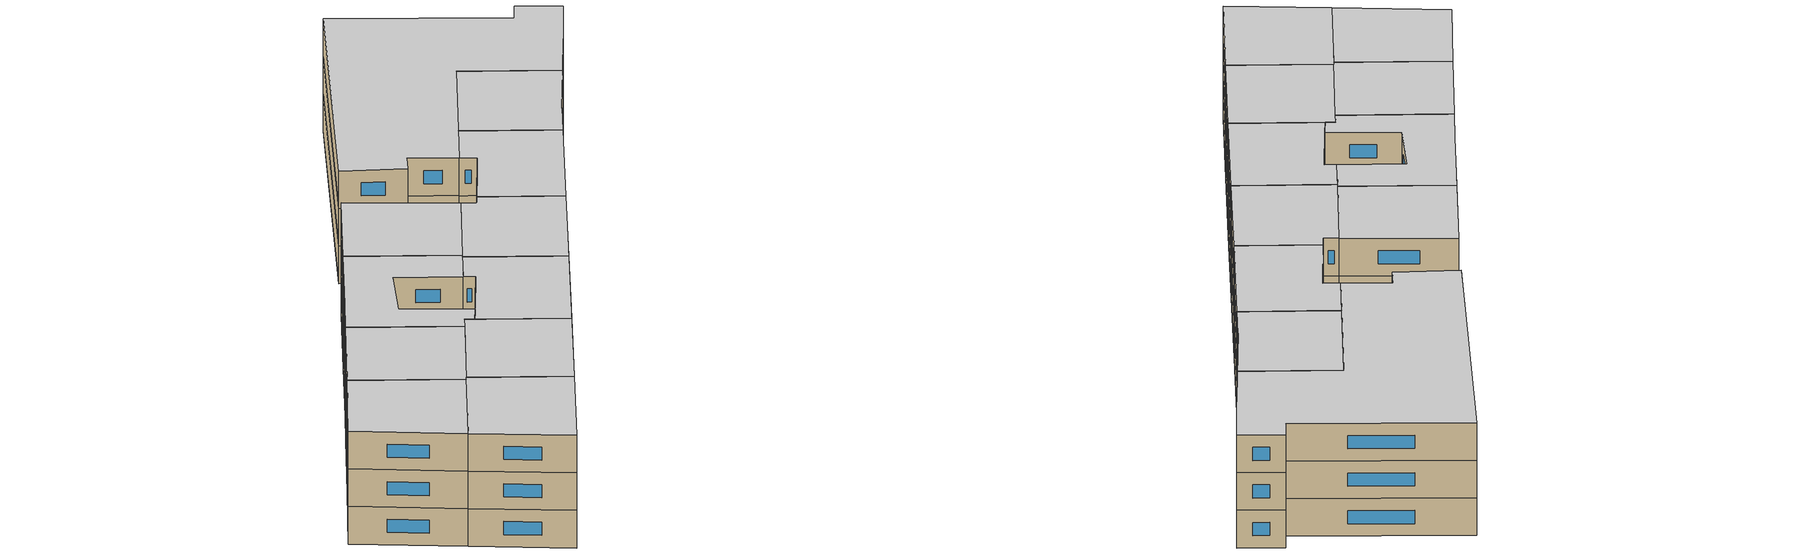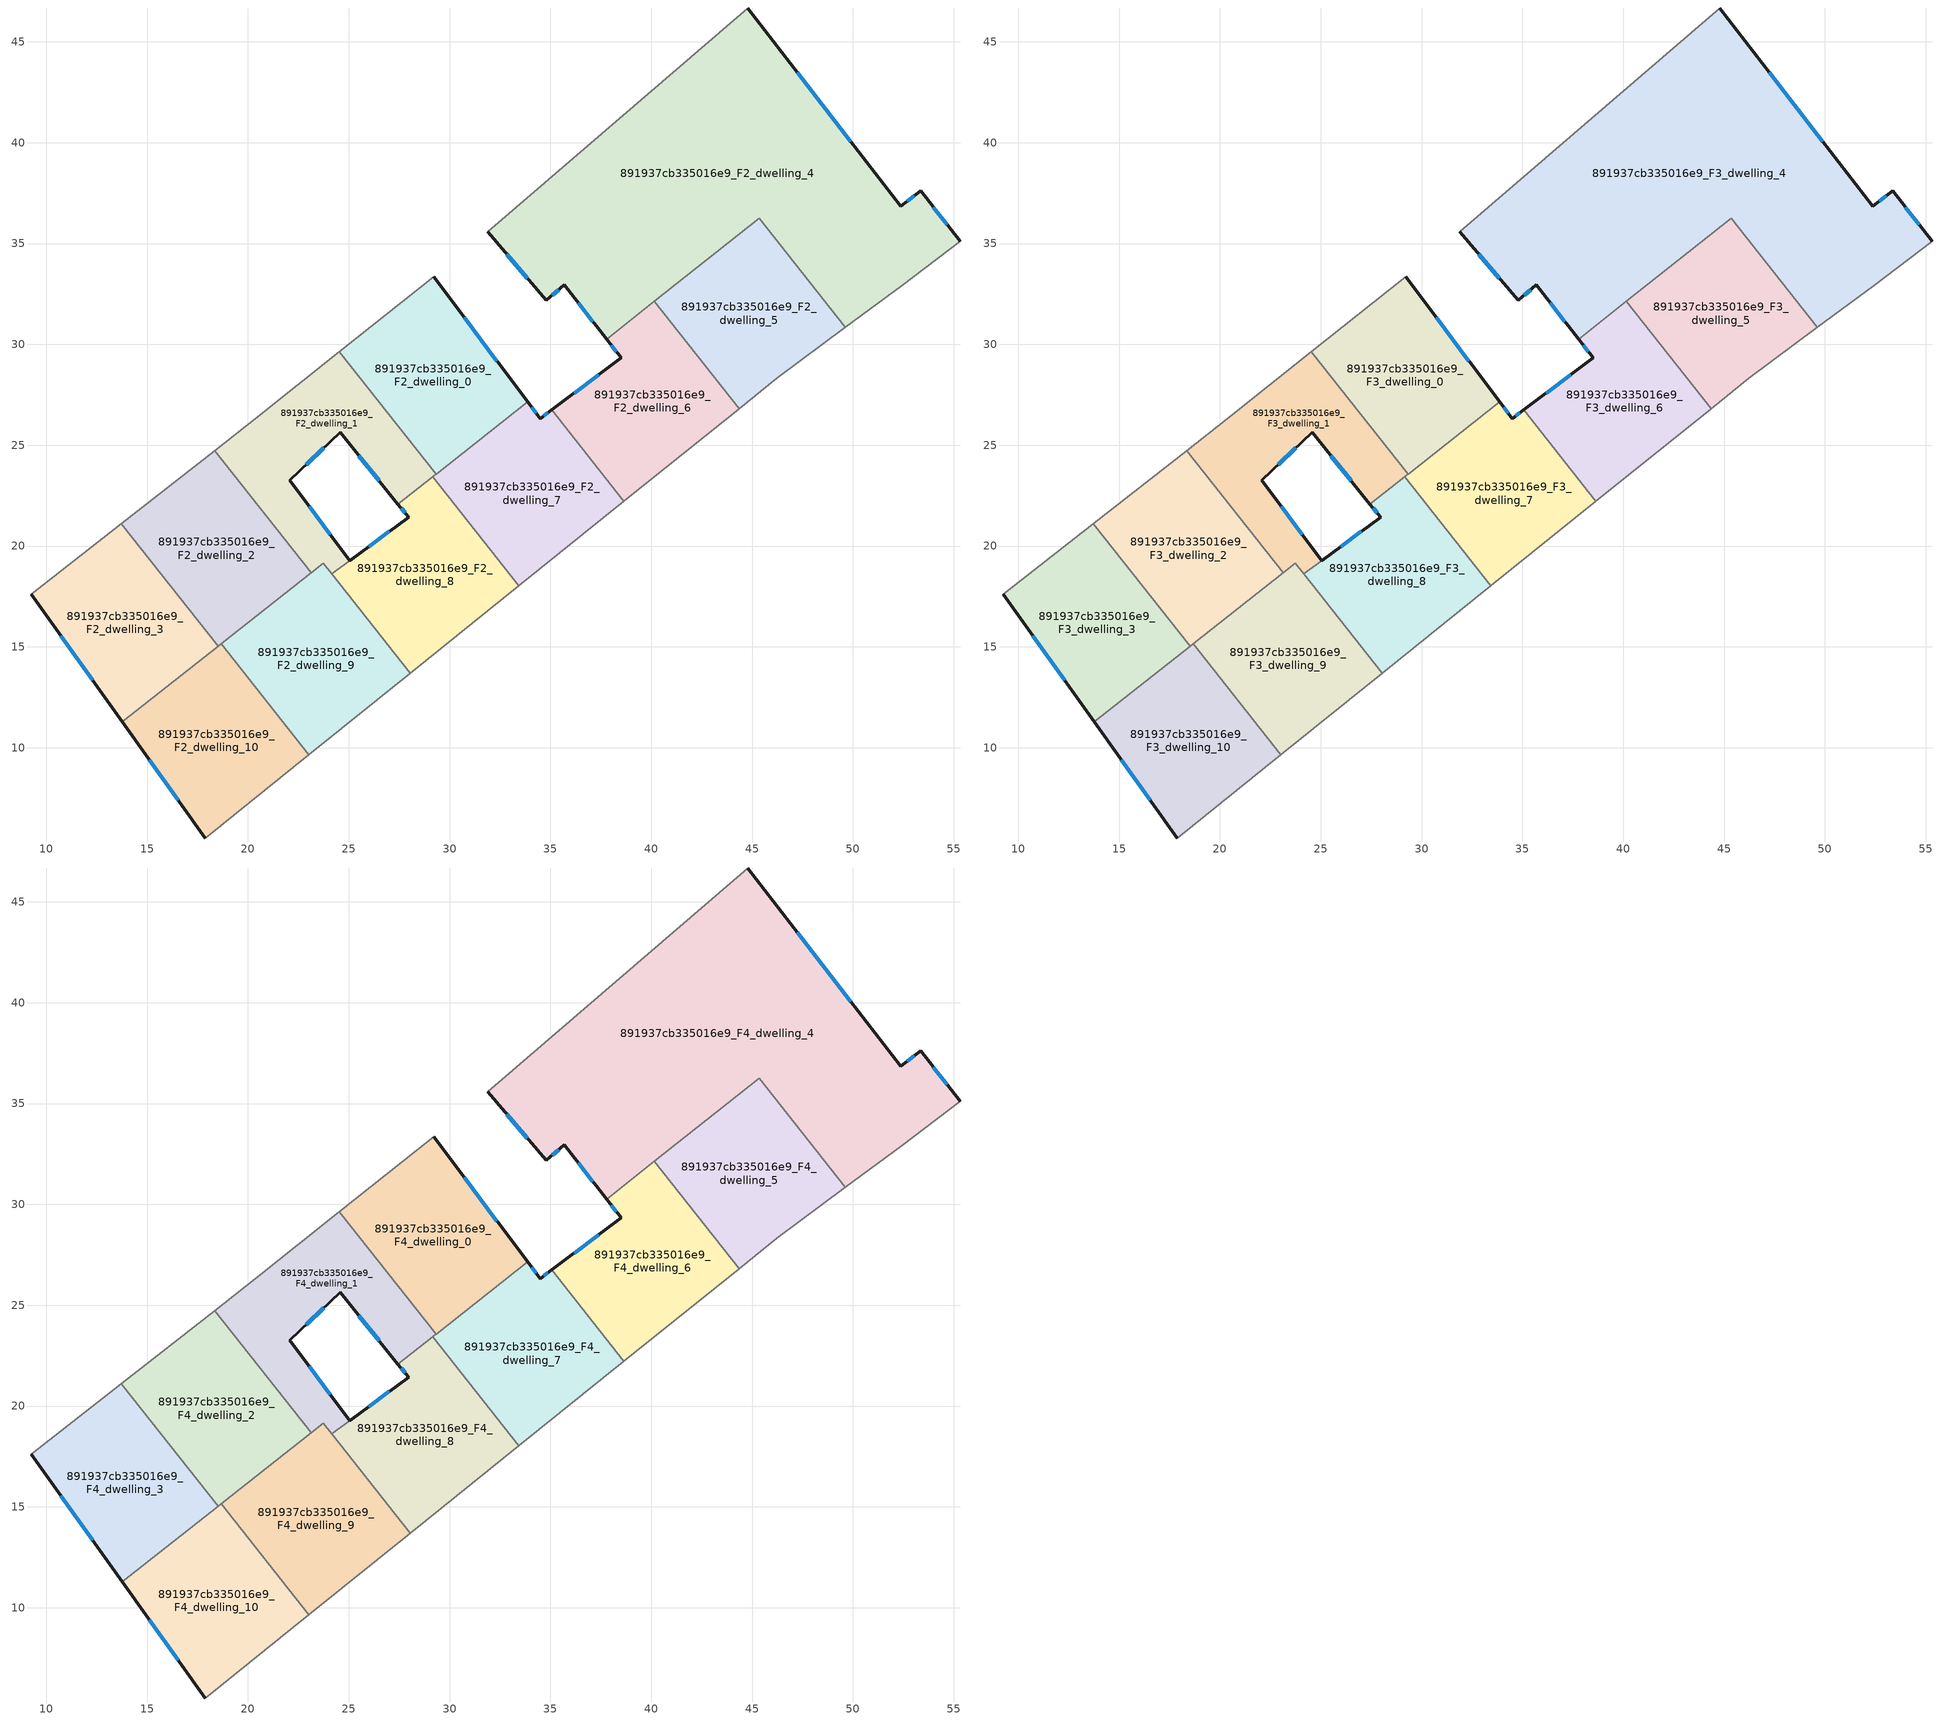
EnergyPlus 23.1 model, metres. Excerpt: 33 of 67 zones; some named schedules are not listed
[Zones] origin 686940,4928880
891937cb335016e9_F2_dwelling_0
 floor to 891937cb335016e9_F1_dwelling_0 (EU_floor_Construction): 29.21,33.35 33.87,27.16 29.33,23.57 24.54,29.63 z6
 wall outside (EU_wall_Construction): 33.87,27.16 29.21,33.35 z6:9
 wall to 891937cb335016e9_F2_dwelling_1 (EU_wall_Construction): 24.54,29.63 29.33,23.57 z6:9
 wall adiabatic (EU_wall_Construction): 29.21,33.35 24.54,29.63 z6:9
 wall to 891937cb335016e9_F2_dwelling_7 (EU_wall_Construction): 29.33,23.57 33.87,27.16 z6:9
 window (EU_Window_Construction): 32.35,29.17 30.72,31.34 z6.98:8.02
891937cb335016e9_F2_dwelling_1
 floor to 891937cb335016e9_F1_dwelling_1 (EU_floor_Construction): 24.54,29.63 29.33,23.57 27.44,22.08 24.58,25.64 22.09,23.27 25.05,19.27 24.17,18.62 23.74,19.15 23.14,18.67 18.35,24.72 20.38,26.31 z6
 wall outside (EU_wall_Construction): 25.05,19.27 22.09,23.27 24.58,25.64 27.44,22.08 z6:9
 wall to 891937cb335016e9_F2_dwelling_2 (EU_wall_Construction): 18.35,24.72 23.14,18.67 z6:9
 wall adiabatic (EU_wall_Construction): 24.54,29.63 20.38,26.31 18.35,24.72 z6:9
 wall to 891937cb335016e9_F2_dwelling_8 (EU_wall_Construction): 24.17,18.62 25.05,19.27 / 27.44,22.08 29.17,23.44 z6:9
 wall to 891937cb335016e9_F2_dwelling_9 (EU_wall_Construction): 23.14,18.67 23.74,19.15 24.17,18.62 z6:9
 wall to 891937cb335016e9_F2_dwelling_7 (EU_wall_Construction): 29.17,23.44 29.33,23.57 z6:9
 window (EU_Window_Construction): 25.51,24.48 26.51,23.24 / 22.9,24.04 23.77,24.87 / 24.09,20.57 23.05,21.97 z6.98:8.02
891937cb335016e9_F2_dwelling_10
 floor to 891937cb335016e9_F1_dwelling_10 (EU_floor_Construction): 18.67,15.14 23.02,9.65 17.89,5.52 13.78,11.28 z6
 wall outside (EU_wall_Construction): 13.78,11.28 17.89,5.52 z6:9
 wall to 891937cb335016e9_F2_dwelling_9 (EU_wall_Construction): 23.02,9.65 18.67,15.14 z6:9
 wall adiabatic (EU_wall_Construction): 17.89,5.52 23.02,9.65 z6:9
 wall to 891937cb335016e9_F2_dwelling_3 (EU_wall_Construction): 18.52,15.03 13.78,11.28 z6:9
 wall to 891937cb335016e9_F2_dwelling_2 (EU_wall_Construction): 18.67,15.14 18.52,15.03 z6:9
 window (EU_Window_Construction): 15.11,9.41 16.55,7.39 z6.98:8.02
891937cb335016e9_F2_dwelling_2
 floor to 891937cb335016e9_F1_dwelling_2 (EU_floor_Construction): 18.35,24.72 23.14,18.67 18.52,15.03 13.72,21.1 z6
 wall to 891937cb335016e9_F2_dwelling_3 (EU_wall_Construction): 13.72,21.1 18.52,15.03 z6:9
 wall adiabatic (EU_wall_Construction): 18.35,24.72 13.72,21.1 z6:9
 wall to 891937cb335016e9_F2_dwelling_9 (EU_wall_Construction): 18.67,15.15 23.14,18.67 z6:9
891937cb335016e9_F2_dwelling_3
 floor to 891937cb335016e9_F1_dwelling_3 (EU_floor_Construction): 13.72,21.1 18.52,15.03 13.78,11.28 9.26,17.6 z6
 wall outside (EU_wall_Construction): 9.26,17.6 13.78,11.28 z6:9
 wall adiabatic (EU_wall_Construction): 13.72,21.1 9.26,17.6 z6:9
 window (EU_Window_Construction): 10.73,15.55 12.31,13.33 z6.98:8.02
891937cb335016e9_F2_dwelling_4
 floor to 891937cb335016e9_F1_dwelling_4 (EU_floor_Construction): 53.36,37.62 55.33,35.12 52.44,32.91 49.63,30.84 45.36,36.24 37.79,30.26 35.7,32.95 34.81,32.18 31.89,35.58 44.78,46.68 52.38,36.86 z6
 wall outside (EU_wall_Construction): 55.33,35.12 53.36,37.62 52.38,36.86 44.78,46.68 / 31.89,35.58 34.81,32.18 35.7,32.95 37.79,30.26 z6:9
 wall adiabatic (EU_wall_Construction): 49.63,30.84 52.44,32.91 55.33,35.12 / 44.78,46.68 31.89,35.58 z6:9
 wall to 891937cb335016e9_F2_dwelling_5 (EU_wall_Construction): 40.16,32.13 45.36,36.24 49.63,30.84 z6:9
 wall to 891937cb335016e9_F2_dwelling_6 (EU_wall_Construction): 37.79,30.26 40.16,32.13 z6:9
 window (EU_Window_Construction): 49.91,40.05 47.25,43.49 / 53.04,37.37 52.7,37.11 / 54.69,35.93 54,36.81 / 36.38,32.08 37.11,31.13 / 35.1,32.43 35.41,32.7 / 32.84,34.48 33.86,33.29 z6.98:8.02
891937cb335016e9_F2_dwelling_5
 floor to 891937cb335016e9_F1_dwelling_5 (EU_floor_Construction): 45.36,36.24 49.63,30.84 46.22,28.31 44.36,26.82 40.16,32.13 z6
 wall adiabatic (EU_wall_Construction): 44.36,26.82 46.22,28.31 49.63,30.84 z6:9
 wall to 891937cb335016e9_F2_dwelling_6 (EU_wall_Construction): 40.16,32.13 44.36,26.82 z6:9
891937cb335016e9_F2_dwelling_6
 floor to 891937cb335016e9_F1_dwelling_6 (EU_floor_Construction): 40.16,32.13 44.36,26.82 38.65,22.22 35.07,26.75 38.51,29.33 37.79,30.26 z6
 wall outside (EU_wall_Construction): 37.79,30.26 38.51,29.33 35.07,26.75 z6:9
 wall adiabatic (EU_wall_Construction): 38.65,22.22 44.36,26.82 z6:9
 wall to 891937cb335016e9_F2_dwelling_7 (EU_wall_Construction): 35.07,26.75 38.65,22.22 z6:9
 window (EU_Window_Construction): 37.39,28.49 36.19,27.59 / 38.02,29.96 38.27,29.63 z6.98:8.02
891937cb335016e9_F2_dwelling_7
 floor to 891937cb335016e9_F1_dwelling_7 (EU_floor_Construction): 35.07,26.75 38.65,22.22 33.44,18.04 29.17,23.44 33.87,27.16 34.5,26.32 z6
 wall outside (EU_wall_Construction): 35.07,26.75 34.5,26.32 33.87,27.16 z6:9
 wall to 891937cb335016e9_F2_dwelling_8 (EU_wall_Construction): 29.17,23.44 33.44,18.04 z6:9
 wall adiabatic (EU_wall_Construction): 33.44,18.04 38.65,22.22 z6:9
 window (EU_Window_Construction): 34.29,26.59 34.07,26.89 / 34.88,26.61 34.68,26.46 z6.98:8.02
891937cb335016e9_F2_dwelling_8
 floor to 891937cb335016e9_F1_dwelling_8 (EU_floor_Construction): 29.17,23.44 33.44,18.04 28.05,13.7 24.17,18.62 27.97,21.43 27.44,22.08 z6
 wall outside (EU_wall_Construction): 27.44,22.08 27.97,21.43 25.05,19.28 z6:9
 wall adiabatic (EU_wall_Construction): 28.05,13.7 33.44,18.04 z6:9
 wall to 891937cb335016e9_F2_dwelling_9 (EU_wall_Construction): 24.17,18.62 28.05,13.7 z6:9
 window (EU_Window_Construction): 27.02,20.73 26,19.98 / 27.62,21.87 27.8,21.64 z6.98:8.02
891937cb335016e9_F2_dwelling_9
 floor to 891937cb335016e9_F1_dwelling_9 (EU_floor_Construction): 23.74,19.15 28.05,13.7 23.02,9.65 18.67,15.14 z6
 wall adiabatic (EU_wall_Construction): 23.02,9.65 28.05,13.7 z6:9
891937cb335016e9_F3_dwelling_0
 floor to 891937cb335016e9_F2_dwelling_0 (EU_floor_Construction): 29.21,33.35 33.87,27.16 29.33,23.57 24.54,29.63 z9
 wall outside (EU_wall_Construction): 33.87,27.16 29.21,33.35 z9:12
 wall to 891937cb335016e9_F3_dwelling_1 (EU_wall_Construction): 24.54,29.63 29.33,23.57 z9:12
 wall adiabatic (EU_wall_Construction): 29.21,33.35 24.54,29.63 z9:12
 wall to 891937cb335016e9_F3_dwelling_7 (EU_wall_Construction): 29.33,23.57 33.87,27.16 z9:12
 window (EU_Window_Construction): 32.35,29.17 30.72,31.34 z9.98:11.02
891937cb335016e9_F3_dwelling_1
 floor to 891937cb335016e9_F2_dwelling_1 (EU_floor_Construction): 24.54,29.63 29.33,23.57 27.44,22.08 24.58,25.64 22.09,23.27 25.05,19.27 24.17,18.62 23.74,19.15 23.14,18.67 18.35,24.72 20.38,26.31 z9
 wall outside (EU_wall_Construction): 25.05,19.27 22.09,23.27 24.58,25.64 27.44,22.08 z9:12
 wall to 891937cb335016e9_F3_dwelling_2 (EU_wall_Construction): 18.35,24.72 23.14,18.67 z9:12
 wall adiabatic (EU_wall_Construction): 24.54,29.63 20.38,26.31 18.35,24.72 z9:12
 wall to 891937cb335016e9_F3_dwelling_8 (EU_wall_Construction): 24.17,18.62 25.05,19.27 / 27.44,22.08 29.17,23.44 z9:12
 wall to 891937cb335016e9_F3_dwelling_9 (EU_wall_Construction): 23.14,18.67 23.74,19.15 24.17,18.62 z9:12
 wall to 891937cb335016e9_F3_dwelling_7 (EU_wall_Construction): 29.17,23.44 29.33,23.57 z9:12
 window (EU_Window_Construction): 25.51,24.48 26.51,23.24 / 22.9,24.04 23.77,24.87 / 24.09,20.57 23.05,21.97 z9.98:11.02
891937cb335016e9_F3_dwelling_10
 floor to 891937cb335016e9_F2_dwelling_10 (EU_floor_Construction): 18.67,15.14 23.02,9.65 17.89,5.52 13.78,11.28 z9
 wall outside (EU_wall_Construction): 13.78,11.28 17.89,5.52 z9:12
 wall to 891937cb335016e9_F3_dwelling_9 (EU_wall_Construction): 23.02,9.65 18.67,15.14 z9:12
 wall adiabatic (EU_wall_Construction): 17.89,5.52 23.02,9.65 z9:12
 wall to 891937cb335016e9_F3_dwelling_3 (EU_wall_Construction): 18.52,15.03 13.78,11.28 z9:12
 wall to 891937cb335016e9_F3_dwelling_2 (EU_wall_Construction): 18.67,15.14 18.52,15.03 z9:12
 window (EU_Window_Construction): 15.11,9.41 16.55,7.39 z9.98:11.02
891937cb335016e9_F3_dwelling_2
 floor to 891937cb335016e9_F2_dwelling_2 (EU_floor_Construction): 18.35,24.72 23.14,18.67 18.52,15.03 13.72,21.1 z9
 wall to 891937cb335016e9_F3_dwelling_3 (EU_wall_Construction): 13.72,21.1 18.52,15.03 z9:12
 wall adiabatic (EU_wall_Construction): 18.35,24.72 13.72,21.1 z9:12
 wall to 891937cb335016e9_F3_dwelling_9 (EU_wall_Construction): 18.67,15.15 23.14,18.67 z9:12
891937cb335016e9_F3_dwelling_3
 floor to 891937cb335016e9_F2_dwelling_3 (EU_floor_Construction): 13.72,21.1 18.52,15.03 13.78,11.28 9.26,17.6 z9
 wall outside (EU_wall_Construction): 9.26,17.6 13.78,11.28 z9:12
 wall adiabatic (EU_wall_Construction): 13.72,21.1 9.26,17.6 z9:12
 window (EU_Window_Construction): 10.73,15.55 12.31,13.33 z9.98:11.02
891937cb335016e9_F3_dwelling_4
 floor to 891937cb335016e9_F2_dwelling_4 (EU_floor_Construction): 53.36,37.62 55.33,35.12 52.44,32.91 49.63,30.84 45.36,36.24 37.79,30.26 35.7,32.95 34.81,32.18 31.89,35.58 44.78,46.68 52.38,36.86 z9
 wall outside (EU_wall_Construction): 55.33,35.12 53.36,37.62 52.38,36.86 44.78,46.68 / 31.89,35.58 34.81,32.18 35.7,32.95 37.79,30.26 z9:12
 wall adiabatic (EU_wall_Construction): 49.63,30.84 52.44,32.91 55.33,35.12 / 44.78,46.68 31.89,35.58 z9:12
 wall to 891937cb335016e9_F3_dwelling_5 (EU_wall_Construction): 40.16,32.13 45.36,36.24 49.63,30.84 z9:12
 wall to 891937cb335016e9_F3_dwelling_6 (EU_wall_Construction): 37.79,30.26 40.16,32.13 z9:12
 window (EU_Window_Construction): 49.91,40.05 47.25,43.49 / 53.04,37.37 52.7,37.11 / 54.69,35.93 54,36.81 / 36.38,32.08 37.11,31.13 / 35.1,32.43 35.41,32.7 / 32.84,34.48 33.86,33.29 z9.98:11.02
891937cb335016e9_F3_dwelling_5
 floor to 891937cb335016e9_F2_dwelling_5 (EU_floor_Construction): 45.36,36.24 49.63,30.84 46.22,28.31 44.36,26.82 40.16,32.13 z9
 wall adiabatic (EU_wall_Construction): 44.36,26.82 46.22,28.31 49.63,30.84 z9:12
 wall to 891937cb335016e9_F3_dwelling_6 (EU_wall_Construction): 40.16,32.13 44.36,26.82 z9:12
891937cb335016e9_F3_dwelling_6
 floor to 891937cb335016e9_F2_dwelling_6 (EU_floor_Construction): 40.16,32.13 44.36,26.82 38.65,22.22 35.07,26.75 38.51,29.33 37.79,30.26 z9
 wall outside (EU_wall_Construction): 37.79,30.26 38.51,29.33 35.07,26.75 z9:12
 wall adiabatic (EU_wall_Construction): 38.65,22.22 44.36,26.82 z9:12
 wall to 891937cb335016e9_F3_dwelling_7 (EU_wall_Construction): 35.07,26.75 38.65,22.22 z9:12
 window (EU_Window_Construction): 37.39,28.49 36.19,27.59 / 38.02,29.96 38.27,29.63 z9.98:11.02
891937cb335016e9_F3_dwelling_7
 floor to 891937cb335016e9_F2_dwelling_7 (EU_floor_Construction): 35.07,26.75 38.65,22.22 33.44,18.04 29.17,23.44 33.87,27.16 34.5,26.32 z9
 wall outside (EU_wall_Construction): 35.07,26.75 34.5,26.32 33.87,27.16 z9:12
 wall to 891937cb335016e9_F3_dwelling_8 (EU_wall_Construction): 29.17,23.44 33.44,18.04 z9:12
 wall adiabatic (EU_wall_Construction): 33.44,18.04 38.65,22.22 z9:12
 window (EU_Window_Construction): 34.29,26.59 34.07,26.89 / 34.88,26.61 34.68,26.46 z9.98:11.02
891937cb335016e9_F3_dwelling_8
 floor to 891937cb335016e9_F2_dwelling_8 (EU_floor_Construction): 29.17,23.44 33.44,18.04 28.05,13.7 24.17,18.62 27.97,21.43 27.44,22.08 z9
 wall outside (EU_wall_Construction): 27.44,22.08 27.97,21.43 25.05,19.28 z9:12
 wall adiabatic (EU_wall_Construction): 28.05,13.7 33.44,18.04 z9:12
 wall to 891937cb335016e9_F3_dwelling_9 (EU_wall_Construction): 24.17,18.62 28.05,13.7 z9:12
 window (EU_Window_Construction): 27.02,20.73 26,19.98 / 27.62,21.87 27.8,21.64 z9.98:11.02
891937cb335016e9_F3_dwelling_9
 floor to 891937cb335016e9_F2_dwelling_9 (EU_floor_Construction): 23.74,19.15 28.05,13.7 23.02,9.65 18.67,15.14 z9
 wall adiabatic (EU_wall_Construction): 23.02,9.65 28.05,13.7 z9:12
891937cb335016e9_F4_dwelling_0
 floor to 891937cb335016e9_F3_dwelling_0 (EU_floor_Construction): 29.21,33.35 33.87,27.16 29.33,23.57 24.54,29.63 z12
 wall outside (EU_wall_Construction): 33.87,27.16 29.21,33.35 z12:15
 wall to 891937cb335016e9_F4_dwelling_1 (EU_wall_Construction): 24.54,29.63 29.33,23.57 z12:15
 wall adiabatic (EU_wall_Construction): 29.21,33.35 24.54,29.63 z12:15
 wall to 891937cb335016e9_F4_dwelling_7 (EU_wall_Construction): 29.33,23.57 33.87,27.16 z12:15
 window (EU_Window_Construction): 32.35,29.17 30.72,31.34 z12.98:14.02
 ceiling to 891937cb335016e9_F5_dwelling_0 (EU_floor_Construction): 33.87,27.16 29.21,33.35 24.54,29.63 29.33,23.57 z15
891937cb335016e9_F4_dwelling_1
 floor to 891937cb335016e9_F3_dwelling_1 (EU_floor_Construction): 24.54,29.63 29.33,23.57 27.44,22.08 24.58,25.64 22.09,23.27 25.05,19.27 24.17,18.62 23.74,19.15 23.14,18.67 18.35,24.72 20.38,26.31 z12
 wall outside (EU_wall_Construction): 25.05,19.27 22.09,23.27 24.58,25.64 27.44,22.08 z12:15
 wall to 891937cb335016e9_F4_dwelling_2 (EU_wall_Construction): 18.35,24.72 23.14,18.67 z12:15
 wall adiabatic (EU_wall_Construction): 24.54,29.63 20.38,26.31 18.35,24.72 z12:15
 wall to 891937cb335016e9_F4_dwelling_8 (EU_wall_Construction): 24.17,18.62 25.05,19.27 / 27.44,22.08 29.17,23.44 z12:15
 wall to 891937cb335016e9_F4_dwelling_9 (EU_wall_Construction): 23.14,18.67 23.74,19.15 24.17,18.62 z12:15
 wall to 891937cb335016e9_F4_dwelling_7 (EU_wall_Construction): 29.17,23.44 29.33,23.57 z12:15
 window (EU_Window_Construction): 25.51,24.48 26.51,23.24 / 22.9,24.04 23.77,24.87 / 24.09,20.57 23.05,21.97 z12.98:14.02
 ceiling to 891937cb335016e9_F5_dwelling_1 (EU_floor_Construction): 27.44,22.08 29.33,23.57 24.54,29.63 20.38,26.31 18.35,24.72 23.14,18.67 23.74,19.15 24.17,18.62 25.05,19.27 22.09,23.27 24.58,25.64 z15
891937cb335016e9_F4_dwelling_10
 floor to 891937cb335016e9_F3_dwelling_10 (EU_floor_Construction): 18.67,15.14 23.02,9.65 17.89,5.52 13.78,11.28 z12
 wall outside (EU_wall_Construction): 13.78,11.28 17.89,5.52 z12:15
 wall to 891937cb335016e9_F4_dwelling_9 (EU_wall_Construction): 23.02,9.65 18.67,15.14 z12:15
 wall adiabatic (EU_wall_Construction): 17.89,5.52 23.02,9.65 z12:15
 wall to 891937cb335016e9_F4_dwelling_3 (EU_wall_Construction): 18.52,15.03 13.78,11.28 z12:15
 wall to 891937cb335016e9_F4_dwelling_2 (EU_wall_Construction): 18.67,15.14 18.52,15.03 z12:15
 window (EU_Window_Construction): 15.11,9.41 16.55,7.39 z12.98:14.02
 ceiling to 891937cb335016e9_F5_dwelling_10 (EU_floor_Construction): 23.02,9.65 18.67,15.14 13.78,11.28 17.89,5.52 z15
891937cb335016e9_F4_dwelling_2
 floor to 891937cb335016e9_F3_dwelling_2 (EU_floor_Construction): 18.35,24.72 23.14,18.67 18.52,15.03 13.72,21.1 z12
 wall to 891937cb335016e9_F4_dwelling_3 (EU_wall_Construction): 13.72,21.1 18.52,15.03 z12:15
 wall adiabatic (EU_wall_Construction): 18.35,24.72 13.72,21.1 z12:15
 wall to 891937cb335016e9_F4_dwelling_9 (EU_wall_Construction): 18.67,15.15 23.14,18.67 z12:15
 ceiling to 891937cb335016e9_F5_dwelling_2 (EU_floor_Construction): 23.14,18.67 18.35,24.72 13.72,21.1 18.52,15.03 z15
891937cb335016e9_F4_dwelling_3
 floor to 891937cb335016e9_F3_dwelling_3 (EU_floor_Construction): 13.72,21.1 18.52,15.03 13.78,11.28 9.26,17.6 z12
 wall outside (EU_wall_Construction): 9.26,17.6 13.78,11.28 z12:15
 wall adiabatic (EU_wall_Construction): 13.72,21.1 9.26,17.6 z12:15
 window (EU_Window_Construction): 10.73,15.55 12.31,13.33 z12.98:14.02
 ceiling to 891937cb335016e9_F5_dwelling_3 (EU_floor_Construction): 18.52,15.03 13.72,21.1 9.26,17.6 13.78,11.28 z15
891937cb335016e9_F4_dwelling_4
 floor to 891937cb335016e9_F3_dwelling_4 (EU_floor_Construction): 53.36,37.62 55.33,35.12 52.44,32.91 49.63,30.84 45.36,36.24 37.79,30.26 35.7,32.95 34.81,32.18 31.89,35.58 44.78,46.68 52.38,36.86 z12
 wall outside (EU_wall_Construction): 55.33,35.12 53.36,37.62 52.38,36.86 44.78,46.68 / 31.89,35.58 34.81,32.18 35.7,32.95 37.79,30.26 z12:15
 wall adiabatic (EU_wall_Construction): 49.63,30.84 52.44,32.91 55.33,35.12 / 44.78,46.68 31.89,35.58 z12:15
 wall to 891937cb335016e9_F4_dwelling_5 (EU_wall_Construction): 40.16,32.13 45.36,36.24 49.63,30.84 z12:15
 wall to 891937cb335016e9_F4_dwelling_6 (EU_wall_Construction): 37.79,30.26 40.16,32.13 z12:15
 window (EU_Window_Construction): 49.91,40.05 47.25,43.49 / 53.04,37.37 52.7,37.11 / 54.69,35.93 54,36.81 / 36.38,32.08 37.11,31.13 / 35.1,32.43 35.41,32.7 / 32.84,34.48 33.86,33.29 z12.98:14.02
 ceiling to 891937cb335016e9_F5_dwelling_4 (EU_floor_Construction): 52.44,32.91 55.33,35.12 53.36,37.62 52.38,36.86 44.78,46.68 31.89,35.58 34.81,32.18 35.7,32.95 37.79,30.26 45.36,36.24 49.63,30.84 z15
891937cb335016e9_F4_dwelling_5
 floor to 891937cb335016e9_F3_dwelling_5 (EU_floor_Construction): 45.36,36.24 49.63,30.84 46.22,28.31 44.36,26.82 40.16,32.13 z12
 wall adiabatic (EU_wall_Construction): 44.36,26.82 46.22,28.31 49.63,30.84 z12:15
 wall to 891937cb335016e9_F4_dwelling_6 (EU_wall_Construction): 40.16,32.13 44.36,26.82 z12:15
 ceiling to 891937cb335016e9_F5_dwelling_5 (EU_floor_Construction): 46.22,28.31 49.63,30.84 45.36,36.24 40.16,32.13 44.36,26.82 z15
891937cb335016e9_F4_dwelling_6
 floor to 891937cb335016e9_F3_dwelling_6 (EU_floor_Construction): 40.16,32.13 44.36,26.82 38.65,22.22 35.07,26.75 38.51,29.33 37.79,30.26 z12
 wall outside (EU_wall_Construction): 37.79,30.26 38.51,29.33 35.07,26.75 z12:15
 wall adiabatic (EU_wall_Construction): 38.65,22.22 44.36,26.82 z12:15
 wall to 891937cb335016e9_F4_dwelling_7 (EU_wall_Construction): 35.07,26.75 38.65,22.22 z12:15
 window (EU_Window_Construction): 37.39,28.49 36.19,27.59 / 38.02,29.96 38.27,29.63 z12.98:14.02
 ceiling to 891937cb335016e9_F5_dwelling_6 (EU_floor_Construction): 44.36,26.82 40.16,32.13 37.79,30.26 38.51,29.33 35.07,26.75 38.65,22.22 z15
891937cb335016e9_F4_dwelling_7
 floor to 891937cb335016e9_F3_dwelling_7 (EU_floor_Construction): 35.07,26.75 38.65,22.22 33.44,18.04 29.17,23.44 33.87,27.16 34.5,26.32 z12
 wall outside (EU_wall_Construction): 35.07,26.75 34.5,26.32 33.87,27.16 z12:15
 wall to 891937cb335016e9_F4_dwelling_8 (EU_wall_Construction): 29.17,23.44 33.44,18.04 z12:15
 wall adiabatic (EU_wall_Construction): 33.44,18.04 38.65,22.22 z12:15
 window (EU_Window_Construction): 34.29,26.59 34.07,26.89 / 34.88,26.61 34.68,26.46 z12.98:14.02
 ceiling to 891937cb335016e9_F5_dwelling_7 (EU_floor_Construction): 38.65,22.22 35.07,26.75 34.5,26.32 33.87,27.16 29.17,23.44 33.44,18.04 z15
891937cb335016e9_F4_dwelling_8
 floor to 891937cb335016e9_F3_dwelling_8 (EU_floor_Construction): 29.17,23.44 33.44,18.04 28.05,13.7 24.17,18.62 27.97,21.43 27.44,22.08 z12
 wall outside (EU_wall_Construction): 27.44,22.08 27.97,21.43 25.05,19.28 z12:15
 wall adiabatic (EU_wall_Construction): 28.05,13.7 33.44,18.04 z12:15
 wall to 891937cb335016e9_F4_dwelling_9 (EU_wall_Construction): 24.17,18.62 28.05,13.7 z12:15
 window (EU_Window_Construction): 27.02,20.73 26,19.98 / 27.62,21.87 27.8,21.64 z12.98:14.02
 ceiling to 891937cb335016e9_F5_dwelling_8 (EU_floor_Construction): 33.44,18.04 29.17,23.44 27.44,22.08 27.97,21.43 24.17,18.62 28.05,13.7 z15
891937cb335016e9_F4_dwelling_9
 floor to 891937cb335016e9_F3_dwelling_9 (EU_floor_Construction): 23.74,19.15 28.05,13.7 23.02,9.65 18.67,15.14 z12
 wall adiabatic (EU_wall_Construction): 23.02,9.65 28.05,13.7 z12:15
 ceiling to 891937cb335016e9_F5_dwelling_9 (EU_floor_Construction): 28.05,13.7 23.74,19.15 18.67,15.14 23.02,9.65 z15
[Building]
EU S2 Campaign: North Axis=0; Terrain=City; Solar Distribution=FullExterior
[Site:Location]
Bologna: Latitude=44.5; Longitude=11.25; Time Zone=1; Elevation=37
[SizingPeriod:WeatherFileDays]
AnnualSizingPeriod: Begin Month=1; Begin Day of Month=1; End Month=12; End Day of Month=31; Day of Week for Start Day=Monday; Use Weather File Daylight Saving Period=No; Use Weather File Rain and Snow Indicators=No
[MATERIAL]
EU_InternalMass_Material: Roughness=MediumRough; Thickness=0.1; Conductivity=1; Density=1800; Specific Heat=900; Thermal Absorptance=0.9; Solar Absorptance=0.7; Visible Absorptance=0.7
[MATERIAL:NOMASS] Roughness=MediumRough; Thermal Absorptance=0.9; Solar Absorptance=0.7; Visible Absorptance=0.7
Name | Thermal Resistance
EU_wall_NoMass | 0.905828
EU_floor_NoMass | 0.67114
[WINDOWMATERIAL:SIMPLEGLAZINGSYSTEM]
EU_Window_SimpleGlazing: UFactor=4.52486; Solar Heat Gain Coefficient=0.85; Visible Transmittance=0.85
[CONSTRUCTION]
EU_wall_Construction: EU_wall_NoMass
EU_floor_Construction: EU_floor_NoMass
EU_Window_Construction: EU_Window_SimpleGlazing
EU_InternalMass_Construction: EU_InternalMass_Material
[ZONE] Type=1; Multiplier=1; Ceiling Height=autocalculate; Floor Area=autocalculate; Part of Total Floor Area=Yes
Name | Volume
891937cb335016e9_F2_dwelling_0; 891937cb335016e9_F3_dwelling_0; 891937cb335016e9_F4_dwelling_0 | 136.332
891937cb335016e9_F2_dwelling_1; 891937cb335016e9_F3_dwelling_1; 891937cb335016e9_F4_dwelling_1 | 138.624
891937cb335016e9_F2_dwelling_10; 891937cb335016e9_F3_dwelling_10; 891937cb335016e9_F4_dwelling_10 | 135.276
891937cb335016e9_F2_dwelling_2; 891937cb335016e9_F3_dwelling_2; 891937cb335016e9_F4_dwelling_2 | 136.323
891937cb335016e9_F2_dwelling_3; 891937cb335016e9_F3_dwelling_3; 891937cb335016e9_F4_dwelling_3 | 136.298
891937cb335016e9_F2_dwelling_4; 891937cb335016e9_F3_dwelling_4; 891937cb335016e9_F4_dwelling_4 | 537.005
891937cb335016e9_F2_dwelling_5; 891937cb335016e9_F3_dwelling_5; 891937cb335016e9_F4_dwelling_5 | 135.266
891937cb335016e9_F2_dwelling_6; 891937cb335016e9_F3_dwelling_6; 891937cb335016e9_F4_dwelling_6 | 135.267
891937cb335016e9_F2_dwelling_7; 891937cb335016e9_F3_dwelling_7; 891937cb335016e9_F4_dwelling_7 | 135.281
891937cb335016e9_F2_dwelling_8; 891937cb335016e9_F3_dwelling_8; 891937cb335016e9_F4_dwelling_8 | 132.911
891937cb335016e9_F2_dwelling_9; 891937cb335016e9_F3_dwelling_9; 891937cb335016e9_F4_dwelling_9 | 135.29
[INTERNALMASS] Construction=EU_InternalMass_Construction
Name | Zone or ZoneList | Surface Area
891937cb335016e9_F2_dwelling_0_EU_InternalMass | 891937cb335016e9_F2_dwelling_0 | 45.4436
891937cb335016e9_F2_dwelling_1_EU_InternalMass | 891937cb335016e9_F2_dwelling_1 | 46.2111
891937cb335016e9_F2_dwelling_2_EU_InternalMass | 891937cb335016e9_F2_dwelling_2 | 45.4411
891937cb335016e9_F2_dwelling_3_EU_InternalMass | 891937cb335016e9_F2_dwelling_3 | 45.4329
891937cb335016e9_F2_dwelling_4_EU_InternalMass | 891937cb335016e9_F2_dwelling_4 | 179
891937cb335016e9_F2_dwelling_5_EU_InternalMass | 891937cb335016e9_F2_dwelling_5 | 45.0889
891937cb335016e9_F2_dwelling_6_EU_InternalMass | 891937cb335016e9_F2_dwelling_6 | 45.0887
891937cb335016e9_F2_dwelling_7_EU_InternalMass | 891937cb335016e9_F2_dwelling_7 | 45.0937
891937cb335016e9_F2_dwelling_8_EU_InternalMass | 891937cb335016e9_F2_dwelling_8 | 44.3057
891937cb335016e9_F2_dwelling_9_EU_InternalMass | 891937cb335016e9_F2_dwelling_9 | 45.0968
891937cb335016e9_F2_dwelling_10_EU_InternalMass | 891937cb335016e9_F2_dwelling_10 | 45.0922
891937cb335016e9_F3_dwelling_0_EU_InternalMass | 891937cb335016e9_F3_dwelling_0 | 45.4436
891937cb335016e9_F3_dwelling_1_EU_InternalMass | 891937cb335016e9_F3_dwelling_1 | 46.2111
891937cb335016e9_F3_dwelling_2_EU_InternalMass | 891937cb335016e9_F3_dwelling_2 | 45.4411
891937cb335016e9_F3_dwelling_3_EU_InternalMass | 891937cb335016e9_F3_dwelling_3 | 45.4329
891937cb335016e9_F3_dwelling_4_EU_InternalMass | 891937cb335016e9_F3_dwelling_4 | 179
891937cb335016e9_F3_dwelling_5_EU_InternalMass | 891937cb335016e9_F3_dwelling_5 | 45.0889
891937cb335016e9_F3_dwelling_6_EU_InternalMass | 891937cb335016e9_F3_dwelling_6 | 45.0887
891937cb335016e9_F3_dwelling_7_EU_InternalMass | 891937cb335016e9_F3_dwelling_7 | 45.0937
891937cb335016e9_F3_dwelling_8_EU_InternalMass | 891937cb335016e9_F3_dwelling_8 | 44.3057
891937cb335016e9_F3_dwelling_9_EU_InternalMass | 891937cb335016e9_F3_dwelling_9 | 45.0968
891937cb335016e9_F3_dwelling_10_EU_InternalMass | 891937cb335016e9_F3_dwelling_10 | 45.0922
891937cb335016e9_F4_dwelling_0_EU_InternalMass | 891937cb335016e9_F4_dwelling_0 | 45.4436
891937cb335016e9_F4_dwelling_1_EU_InternalMass | 891937cb335016e9_F4_dwelling_1 | 46.2111
891937cb335016e9_F4_dwelling_2_EU_InternalMass | 891937cb335016e9_F4_dwelling_2 | 45.4411
891937cb335016e9_F4_dwelling_3_EU_InternalMass | 891937cb335016e9_F4_dwelling_3 | 45.4329
891937cb335016e9_F4_dwelling_4_EU_InternalMass | 891937cb335016e9_F4_dwelling_4 | 179
891937cb335016e9_F4_dwelling_5_EU_InternalMass | 891937cb335016e9_F4_dwelling_5 | 45.0889
891937cb335016e9_F4_dwelling_6_EU_InternalMass | 891937cb335016e9_F4_dwelling_6 | 45.0887
891937cb335016e9_F4_dwelling_7_EU_InternalMass | 891937cb335016e9_F4_dwelling_7 | 45.0937
891937cb335016e9_F4_dwelling_8_EU_InternalMass | 891937cb335016e9_F4_dwelling_8 | 44.3057
891937cb335016e9_F4_dwelling_9_EU_InternalMass | 891937cb335016e9_F4_dwelling_9 | 45.0968
891937cb335016e9_F4_dwelling_10_EU_InternalMass | 891937cb335016e9_F4_dwelling_10 | 45.0922
[OTHEREQUIPMENT] Fuel Type=Electricity; Design Level Calculation Method=Watts/Area; Power per Zone Floor Area=1; Fraction Latent=0; Fraction Radiant=0; Fraction Lost=0; Carbon Dioxide Generation Rate=0; EndUse Subcategory=EU_Step8_InternalGains
Name | Zone or ZoneList or Space or SpaceList | Schedule
EU_Step8_InternalGain_891937cb335016e9_F2_dwelling_0_f000 | 891937cb335016e9_F2_dwelling_0 | EU_Step8_GainSchedule_891937cb335016e9_F2_dwelling_0_f000
EU_Step8_InternalGain_891937cb335016e9_F2_dwelling_1_f000 | 891937cb335016e9_F2_dwelling_1 | EU_Step8_GainSchedule_891937cb335016e9_F2_dwelling_1_f000
EU_Step8_InternalGain_891937cb335016e9_F2_dwelling_2_f000 | 891937cb335016e9_F2_dwelling_2 | EU_Step8_GainSchedule_891937cb335016e9_F2_dwelling_2_f000
EU_Step8_InternalGain_891937cb335016e9_F2_dwelling_3_f000 | 891937cb335016e9_F2_dwelling_3 | EU_Step8_GainSchedule_891937cb335016e9_F2_dwelling_3_f000
EU_Step8_InternalGain_891937cb335016e9_F2_dwelling_4_f000 | 891937cb335016e9_F2_dwelling_4 | EU_Step8_GainSchedule_891937cb335016e9_F2_dwelling_4_f000
EU_Step8_InternalGain_891937cb335016e9_F2_dwelling_5_f000 | 891937cb335016e9_F2_dwelling_5 | EU_Step8_GainSchedule_891937cb335016e9_F2_dwelling_5_f000
EU_Step8_InternalGain_891937cb335016e9_F2_dwelling_6_f000 | 891937cb335016e9_F2_dwelling_6 | EU_Step8_GainSchedule_891937cb335016e9_F2_dwelling_6_f000
EU_Step8_InternalGain_891937cb335016e9_F2_dwelling_7_f000 | 891937cb335016e9_F2_dwelling_7 | EU_Step8_GainSchedule_891937cb335016e9_F2_dwelling_7_f000
EU_Step8_InternalGain_891937cb335016e9_F2_dwelling_8_f000 | 891937cb335016e9_F2_dwelling_8 | EU_Step8_GainSchedule_891937cb335016e9_F2_dwelling_8_f000
EU_Step8_InternalGain_891937cb335016e9_F2_dwelling_9_f000 | 891937cb335016e9_F2_dwelling_9 | EU_Step8_GainSchedule_891937cb335016e9_F2_dwelling_9_f000
EU_Step8_InternalGain_891937cb335016e9_F2_dwelling_10_f000 | 891937cb335016e9_F2_dwelling_10 | EU_Step8_GainSchedule_891937cb335016e9_F2_dwelling_10_f000
EU_Step8_InternalGain_891937cb335016e9_F3_dwelling_0_f000 | 891937cb335016e9_F3_dwelling_0 | EU_Step8_GainSchedule_891937cb335016e9_F3_dwelling_0_f000
EU_Step8_InternalGain_891937cb335016e9_F3_dwelling_1_f000 | 891937cb335016e9_F3_dwelling_1 | EU_Step8_GainSchedule_891937cb335016e9_F3_dwelling_1_f000
EU_Step8_InternalGain_891937cb335016e9_F3_dwelling_2_f000 | 891937cb335016e9_F3_dwelling_2 | EU_Step8_GainSchedule_891937cb335016e9_F3_dwelling_2_f000
EU_Step8_InternalGain_891937cb335016e9_F3_dwelling_3_f000 | 891937cb335016e9_F3_dwelling_3 | EU_Step8_GainSchedule_891937cb335016e9_F3_dwelling_3_f000
EU_Step8_InternalGain_891937cb335016e9_F3_dwelling_4_f000 | 891937cb335016e9_F3_dwelling_4 | EU_Step8_GainSchedule_891937cb335016e9_F3_dwelling_4_f000
EU_Step8_InternalGain_891937cb335016e9_F3_dwelling_5_f000 | 891937cb335016e9_F3_dwelling_5 | EU_Step8_GainSchedule_891937cb335016e9_F3_dwelling_5_f000
EU_Step8_InternalGain_891937cb335016e9_F3_dwelling_6_f000 | 891937cb335016e9_F3_dwelling_6 | EU_Step8_GainSchedule_891937cb335016e9_F3_dwelling_6_f000
EU_Step8_InternalGain_891937cb335016e9_F3_dwelling_7_f000 | 891937cb335016e9_F3_dwelling_7 | EU_Step8_GainSchedule_891937cb335016e9_F3_dwelling_7_f000
EU_Step8_InternalGain_891937cb335016e9_F3_dwelling_8_f000 | 891937cb335016e9_F3_dwelling_8 | EU_Step8_GainSchedule_891937cb335016e9_F3_dwelling_8_f000
EU_Step8_InternalGain_891937cb335016e9_F3_dwelling_9_f000 | 891937cb335016e9_F3_dwelling_9 | EU_Step8_GainSchedule_891937cb335016e9_F3_dwelling_9_f000
EU_Step8_InternalGain_891937cb335016e9_F3_dwelling_10_f000 | 891937cb335016e9_F3_dwelling_10 | EU_Step8_GainSchedule_891937cb335016e9_F3_dwelling_10_f000
EU_Step8_InternalGain_891937cb335016e9_F4_dwelling_0_f000 | 891937cb335016e9_F4_dwelling_0 | EU_Step8_GainSchedule_891937cb335016e9_F4_dwelling_0_f000
EU_Step8_InternalGain_891937cb335016e9_F4_dwelling_1_f000 | 891937cb335016e9_F4_dwelling_1 | EU_Step8_GainSchedule_891937cb335016e9_F4_dwelling_1_f000
EU_Step8_InternalGain_891937cb335016e9_F4_dwelling_2_f000 | 891937cb335016e9_F4_dwelling_2 | EU_Step8_GainSchedule_891937cb335016e9_F4_dwelling_2_f000
EU_Step8_InternalGain_891937cb335016e9_F4_dwelling_3_f000 | 891937cb335016e9_F4_dwelling_3 | EU_Step8_GainSchedule_891937cb335016e9_F4_dwelling_3_f000
EU_Step8_InternalGain_891937cb335016e9_F4_dwelling_4_f000 | 891937cb335016e9_F4_dwelling_4 | EU_Step8_GainSchedule_891937cb335016e9_F4_dwelling_4_f000
EU_Step8_InternalGain_891937cb335016e9_F4_dwelling_5_f000 | 891937cb335016e9_F4_dwelling_5 | EU_Step8_GainSchedule_891937cb335016e9_F4_dwelling_5_f000
EU_Step8_InternalGain_891937cb335016e9_F4_dwelling_6_f000 | 891937cb335016e9_F4_dwelling_6 | EU_Step8_GainSchedule_891937cb335016e9_F4_dwelling_6_f000
EU_Step8_InternalGain_891937cb335016e9_F4_dwelling_7_f000 | 891937cb335016e9_F4_dwelling_7 | EU_Step8_GainSchedule_891937cb335016e9_F4_dwelling_7_f000
EU_Step8_InternalGain_891937cb335016e9_F4_dwelling_8_f000 | 891937cb335016e9_F4_dwelling_8 | EU_Step8_GainSchedule_891937cb335016e9_F4_dwelling_8_f000
EU_Step8_InternalGain_891937cb335016e9_F4_dwelling_9_f000 | 891937cb335016e9_F4_dwelling_9 | EU_Step8_GainSchedule_891937cb335016e9_F4_dwelling_9_f000
EU_Step8_InternalGain_891937cb335016e9_F4_dwelling_10_f000 | 891937cb335016e9_F4_dwelling_10 | EU_Step8_GainSchedule_891937cb335016e9_F4_dwelling_10_f000
[ZONEVENTILATION:DESIGNFLOWRATE] Schedule=EU_AlwaysOn; Design Flow Rate Calculation Method=AirChanges/Hour; Air Changes per Hour=0.73129; Ventilation Type=Natural; Fan Pressure Rise=0; Fan Total Efficiency=1; Constant Term Coefficient=1; Temperature Term Coefficient=0; Velocity Term Coefficient=0; Velocity Squared Term Coefficient=0; Minimum Indoor Temperature=-100; Maximum Indoor Temperature=100; Delta Temperature=-100; Minimum Outdoor Temperature=-100; Maximum Outdoor Temperature=100; Maximum Wind Speed=40
Name | Zone or ZoneList or Space or SpaceList
EU_ConstantAir_891937cb335016e9_F2_dwelling_0 | 891937cb335016e9_F2_dwelling_0
EU_ConstantAir_891937cb335016e9_F2_dwelling_1 | 891937cb335016e9_F2_dwelling_1
EU_ConstantAir_891937cb335016e9_F2_dwelling_2 | 891937cb335016e9_F2_dwelling_2
EU_ConstantAir_891937cb335016e9_F2_dwelling_3 | 891937cb335016e9_F2_dwelling_3
EU_ConstantAir_891937cb335016e9_F2_dwelling_4 | 891937cb335016e9_F2_dwelling_4
EU_ConstantAir_891937cb335016e9_F2_dwelling_5 | 891937cb335016e9_F2_dwelling_5
EU_ConstantAir_891937cb335016e9_F2_dwelling_6 | 891937cb335016e9_F2_dwelling_6
EU_ConstantAir_891937cb335016e9_F2_dwelling_7 | 891937cb335016e9_F2_dwelling_7
EU_ConstantAir_891937cb335016e9_F2_dwelling_8 | 891937cb335016e9_F2_dwelling_8
EU_ConstantAir_891937cb335016e9_F2_dwelling_9 | 891937cb335016e9_F2_dwelling_9
EU_ConstantAir_891937cb335016e9_F2_dwelling_10 | 891937cb335016e9_F2_dwelling_10
EU_ConstantAir_891937cb335016e9_F3_dwelling_0 | 891937cb335016e9_F3_dwelling_0
EU_ConstantAir_891937cb335016e9_F3_dwelling_1 | 891937cb335016e9_F3_dwelling_1
EU_ConstantAir_891937cb335016e9_F3_dwelling_2 | 891937cb335016e9_F3_dwelling_2
EU_ConstantAir_891937cb335016e9_F3_dwelling_3 | 891937cb335016e9_F3_dwelling_3
EU_ConstantAir_891937cb335016e9_F3_dwelling_4 | 891937cb335016e9_F3_dwelling_4
EU_ConstantAir_891937cb335016e9_F3_dwelling_5 | 891937cb335016e9_F3_dwelling_5
EU_ConstantAir_891937cb335016e9_F3_dwelling_6 | 891937cb335016e9_F3_dwelling_6
EU_ConstantAir_891937cb335016e9_F3_dwelling_7 | 891937cb335016e9_F3_dwelling_7
EU_ConstantAir_891937cb335016e9_F3_dwelling_8 | 891937cb335016e9_F3_dwelling_8
EU_ConstantAir_891937cb335016e9_F3_dwelling_9 | 891937cb335016e9_F3_dwelling_9
EU_ConstantAir_891937cb335016e9_F3_dwelling_10 | 891937cb335016e9_F3_dwelling_10
EU_ConstantAir_891937cb335016e9_F4_dwelling_0 | 891937cb335016e9_F4_dwelling_0
EU_ConstantAir_891937cb335016e9_F4_dwelling_1 | 891937cb335016e9_F4_dwelling_1
EU_ConstantAir_891937cb335016e9_F4_dwelling_2 | 891937cb335016e9_F4_dwelling_2
EU_ConstantAir_891937cb335016e9_F4_dwelling_3 | 891937cb335016e9_F4_dwelling_3
EU_ConstantAir_891937cb335016e9_F4_dwelling_4 | 891937cb335016e9_F4_dwelling_4
EU_ConstantAir_891937cb335016e9_F4_dwelling_5 | 891937cb335016e9_F4_dwelling_5
EU_ConstantAir_891937cb335016e9_F4_dwelling_6 | 891937cb335016e9_F4_dwelling_6
EU_ConstantAir_891937cb335016e9_F4_dwelling_7 | 891937cb335016e9_F4_dwelling_7
EU_ConstantAir_891937cb335016e9_F4_dwelling_8 | 891937cb335016e9_F4_dwelling_8
EU_ConstantAir_891937cb335016e9_F4_dwelling_9 | 891937cb335016e9_F4_dwelling_9
EU_ConstantAir_891937cb335016e9_F4_dwelling_10 | 891937cb335016e9_F4_dwelling_10
[HVACTEMPLATE:ZONE:IDEALLOADSAIRSYSTEM] System Availability Schedule=EU_AlwaysOn; Maximum Heating Supply Air Temperature=50; Minimum Cooling Supply Air Temperature=13; Maximum Heating Supply Air Humidity Ratio=0.0156; Minimum Cooling Supply Air Humidity Ratio=0.0077; Heating Limit=NoLimit; Cooling Limit=NoLimit; Heating Availability Schedule=EU_AlwaysOn; Cooling Availability Schedule=EU_CoolingOff; Dehumidification Control Type=ConstantSensibleHeatRatio; Cooling Sensible Heat Ratio=0.7; Dehumidification Setpoint=60; Humidification Control Type=None; Humidification Setpoint=30; Outdoor Air Method=None; Outdoor Air Flow Rate per Person=0.00944; Outdoor Air Flow Rate per Zone Floor Area=0; Outdoor Air Flow Rate per Zone=0; Demand Controlled Ventilation Type=None; Outdoor Air Economizer Type=NoEconomizer; Heat Recovery Type=None; Sensible Heat Recovery Effectiveness=0.7; Latent Heat Recovery Effectiveness=0.65
Name | Template Thermostat
891937cb335016e9_F2_dwelling_0 | EU_HeatOnly_891937cb335016e9_F2_dwelling_0
891937cb335016e9_F2_dwelling_1 | EU_HeatOnly_891937cb335016e9_F2_dwelling_1
891937cb335016e9_F2_dwelling_2 | EU_HeatOnly_891937cb335016e9_F2_dwelling_2
891937cb335016e9_F2_dwelling_3 | EU_HeatOnly_891937cb335016e9_F2_dwelling_3
891937cb335016e9_F2_dwelling_4 | EU_HeatOnly_891937cb335016e9_F2_dwelling_4
891937cb335016e9_F2_dwelling_5 | EU_HeatOnly_891937cb335016e9_F2_dwelling_5
891937cb335016e9_F2_dwelling_6 | EU_HeatOnly_891937cb335016e9_F2_dwelling_6
891937cb335016e9_F2_dwelling_7 | EU_HeatOnly_891937cb335016e9_F2_dwelling_7
891937cb335016e9_F2_dwelling_8 | EU_HeatOnly_891937cb335016e9_F2_dwelling_8
891937cb335016e9_F2_dwelling_9 | EU_HeatOnly_891937cb335016e9_F2_dwelling_9
891937cb335016e9_F2_dwelling_10 | EU_HeatOnly_891937cb335016e9_F2_dwelling_10
891937cb335016e9_F3_dwelling_0 | EU_HeatOnly_891937cb335016e9_F3_dwelling_0
891937cb335016e9_F3_dwelling_1 | EU_HeatOnly_891937cb335016e9_F3_dwelling_1
891937cb335016e9_F3_dwelling_2 | EU_HeatOnly_891937cb335016e9_F3_dwelling_2
891937cb335016e9_F3_dwelling_3 | EU_HeatOnly_891937cb335016e9_F3_dwelling_3
891937cb335016e9_F3_dwelling_4 | EU_HeatOnly_891937cb335016e9_F3_dwelling_4
891937cb335016e9_F3_dwelling_5 | EU_HeatOnly_891937cb335016e9_F3_dwelling_5
891937cb335016e9_F3_dwelling_6 | EU_HeatOnly_891937cb335016e9_F3_dwelling_6
891937cb335016e9_F3_dwelling_7 | EU_HeatOnly_891937cb335016e9_F3_dwelling_7
891937cb335016e9_F3_dwelling_8 | EU_HeatOnly_891937cb335016e9_F3_dwelling_8
891937cb335016e9_F3_dwelling_9 | EU_HeatOnly_891937cb335016e9_F3_dwelling_9
891937cb335016e9_F3_dwelling_10 | EU_HeatOnly_891937cb335016e9_F3_dwelling_10
891937cb335016e9_F4_dwelling_0 | EU_HeatOnly_891937cb335016e9_F4_dwelling_0
891937cb335016e9_F4_dwelling_1 | EU_HeatOnly_891937cb335016e9_F4_dwelling_1
891937cb335016e9_F4_dwelling_2 | EU_HeatOnly_891937cb335016e9_F4_dwelling_2
891937cb335016e9_F4_dwelling_3 | EU_HeatOnly_891937cb335016e9_F4_dwelling_3
891937cb335016e9_F4_dwelling_4 | EU_HeatOnly_891937cb335016e9_F4_dwelling_4
891937cb335016e9_F4_dwelling_5 | EU_HeatOnly_891937cb335016e9_F4_dwelling_5
891937cb335016e9_F4_dwelling_6 | EU_HeatOnly_891937cb335016e9_F4_dwelling_6
891937cb335016e9_F4_dwelling_7 | EU_HeatOnly_891937cb335016e9_F4_dwelling_7
891937cb335016e9_F4_dwelling_8 | EU_HeatOnly_891937cb335016e9_F4_dwelling_8
891937cb335016e9_F4_dwelling_9 | EU_HeatOnly_891937cb335016e9_F4_dwelling_9
891937cb335016e9_F4_dwelling_10 | EU_HeatOnly_891937cb335016e9_F4_dwelling_10
[SIZING:ZONE] Zone Cooling Design Supply Air Temperature Input Method=SupplyAirTemperature; Zone Cooling Design Supply Air Temperature=13; Zone Heating Design Supply Air Temperature Input Method=SupplyAirTemperature; Zone Heating Design Supply Air Temperature=50; Zone Cooling Design Supply Air Humidity Ratio=0.008; Zone Heating Design Supply Air Humidity Ratio=0.008; Cooling Design Air Flow Method=DesignDay; Cooling Design Air Flow Rate=0; Cooling Minimum Air Flow per Zone Floor Area=0.000762; Cooling Minimum Air Flow=0; Cooling Minimum Air Flow Fraction=0.2; Heating Design Air Flow Method=DesignDay; Heating Design Air Flow Rate=0; Heating Maximum Air Flow per Zone Floor Area=0.002032; Heating Maximum Air Flow=0.141576; Heating Maximum Air Flow Fraction=0.3; Account for Dedicated Outdoor Air System=No; Dedicated Outdoor Air System Control Strategy=NeutralSupplyAir; Dedicated Outdoor Air Low Setpoint Temperature for Design=autosize; Dedicated Outdoor Air High Setpoint Temperature for Design=autosize; Zone Load Sizing Method=Sensible Load Only No Latent Load; Zone Latent Cooling Design Supply Air Humidity Ratio Input Method=HumidityRatioDifference; Zone Cooling Design Supply Air Humidity Ratio Difference=0.005; Zone Latent Heating Design Supply Air Humidity Ratio Input Method=HumidityRatioDifference; Zone Humidification Design Supply Air Humidity Ratio Difference=0.005
891937cb335016e9_F2_dwelling_0; 891937cb335016e9_F2_dwelling_1; 891937cb335016e9_F2_dwelling_2; 891937cb335016e9_F2_dwelling_3; 891937cb335016e9_F2_dwelling_4; 891937cb335016e9_F2_dwelling_5; 891937cb335016e9_F2_dwelling_6; 891937cb335016e9_F2_dwelling_7; 891937cb335016e9_F2_dwelling_8; 891937cb335016e9_F2_dwelling_9; 891937cb335016e9_F2_dwelling_10; 891937cb335016e9_F3_dwelling_0; 891937cb335016e9_F3_dwelling_1; 891937cb335016e9_F3_dwelling_2; 891937cb335016e9_F3_dwelling_3; 891937cb335016e9_F3_dwelling_4; 891937cb335016e9_F3_dwelling_5; 891937cb335016e9_F3_dwelling_6; 891937cb335016e9_F3_dwelling_7; 891937cb335016e9_F3_dwelling_8; 891937cb335016e9_F3_dwelling_9; 891937cb335016e9_F3_dwelling_10; 891937cb335016e9_F4_dwelling_0; 891937cb335016e9_F4_dwelling_1; 891937cb335016e9_F4_dwelling_2; 891937cb335016e9_F4_dwelling_3; 891937cb335016e9_F4_dwelling_4; 891937cb335016e9_F4_dwelling_5; 891937cb335016e9_F4_dwelling_6; 891937cb335016e9_F4_dwelling_7; 891937cb335016e9_F4_dwelling_8; 891937cb335016e9_F4_dwelling_9; 891937cb335016e9_F4_dwelling_10
[SCHEDULE:FILE] Column Number=1; Rows to Skip at Top=0; Number of Hours of Data=8760; Column Separator=Comma; Interpolate to Timestep=No; Minutes per Item=60; Adjust Schedule for Daylight Savings=Yes
Name | File
EU_Step8_GainSchedule_891937cb335016e9_F2_dwelling_0_f000 | ../../schedules/891937cb335016e9/891937cb335016e9_F2_dwelling_0_f000_gain.csv
EU_Step8_GainSchedule_891937cb335016e9_F2_dwelling_1_f000 | ../../schedules/891937cb335016e9/891937cb335016e9_F2_dwelling_1_f000_gain.csv
EU_Step8_GainSchedule_891937cb335016e9_F2_dwelling_2_f000 | ../../schedules/891937cb335016e9/891937cb335016e9_F2_dwelling_2_f000_gain.csv
EU_Step8_GainSchedule_891937cb335016e9_F2_dwelling_3_f000 | ../../schedules/891937cb335016e9/891937cb335016e9_F2_dwelling_3_f000_gain.csv
EU_Step8_GainSchedule_891937cb335016e9_F2_dwelling_4_f000 | ../../schedules/891937cb335016e9/891937cb335016e9_F2_dwelling_4_f000_gain.csv
EU_Step8_GainSchedule_891937cb335016e9_F2_dwelling_5_f000 | ../../schedules/891937cb335016e9/891937cb335016e9_F2_dwelling_5_f000_gain.csv
EU_Step8_GainSchedule_891937cb335016e9_F2_dwelling_6_f000 | ../../schedules/891937cb335016e9/891937cb335016e9_F2_dwelling_6_f000_gain.csv
EU_Step8_GainSchedule_891937cb335016e9_F2_dwelling_7_f000 | ../../schedules/891937cb335016e9/891937cb335016e9_F2_dwelling_7_f000_gain.csv
EU_Step8_GainSchedule_891937cb335016e9_F2_dwelling_8_f000 | ../../schedules/891937cb335016e9/891937cb335016e9_F2_dwelling_8_f000_gain.csv
EU_Step8_GainSchedule_891937cb335016e9_F2_dwelling_9_f000 | ../../schedules/891937cb335016e9/891937cb335016e9_F2_dwelling_9_f000_gain.csv
EU_Step8_GainSchedule_891937cb335016e9_F2_dwelling_10_f000 | ../../schedules/891937cb335016e9/891937cb335016e9_F2_dwelling_10_f000_gain.csv
EU_Step8_GainSchedule_891937cb335016e9_F3_dwelling_0_f000 | ../../schedules/891937cb335016e9/891937cb335016e9_F3_dwelling_0_f000_gain.csv
